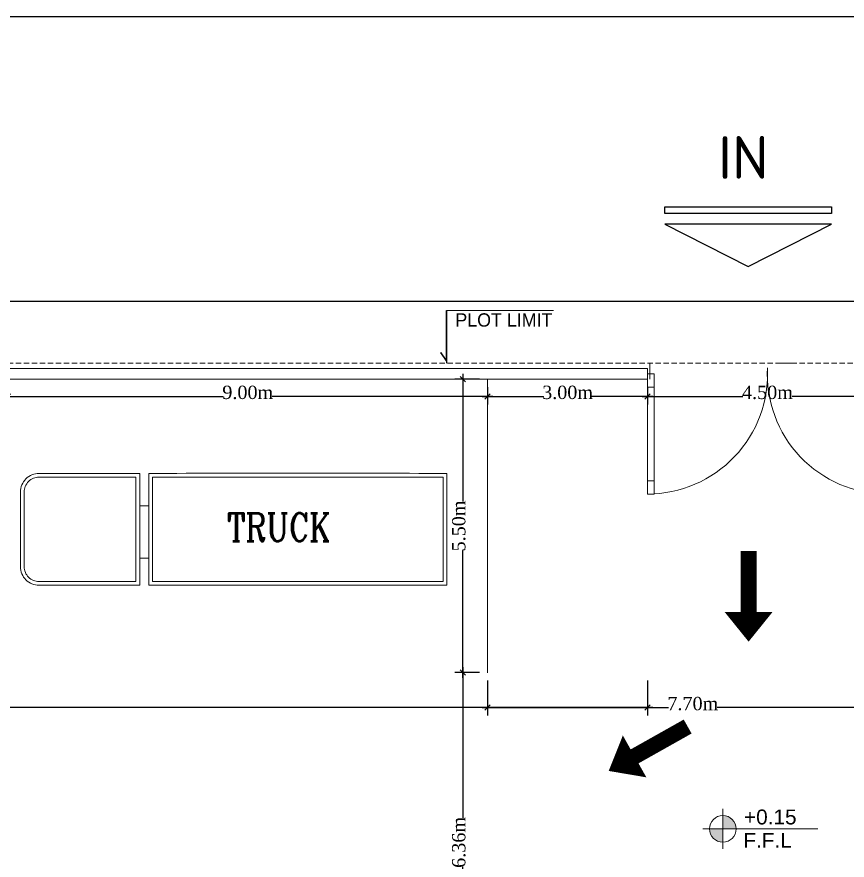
# Model space of a CAD drawing. Header units: millimetres. Extents: x -9083 to 924194, y -232449 to 321637.
# Drawn here: x 645855 to 661432, y 260947 to 276755 of the extents above; entities that cross this region are included whole.
import ezdxf

# ---------------------------------------------------------------- set-up
doc = ezdxf.new("R2010")
doc.units = ezdxf.units.MM
doc.header["$LTSCALE"] = 400
doc.header["$MEASUREMENT"] = 0
doc.header["$PDMODE"] = 3
for name, pattern in [('( Hidden )', [0.375, 0.25, -0.125]), ('DASHED2', [0.375, 0.25, -0.125]), ('HIDDEN', [0.375, 0.25, -0.125])]:
    doc.linetypes.add(name, pattern=pattern)
doc.layers.get('0').update_dxf_attribs({"lineweight": 0, "true_color": 0xff1414})
doc.layers.get('Defpoints').update_dxf_attribs({"color": 8, "lineweight": 5})
for name, color, linetype in [('-Wall', 12, 'Continuous'), ('A-TEXT35', 6, 'Continuous'), ('FIRE_1_HOUR', 170, 'DASHED2'), ('REV. CLOUD', 2, 'Continuous')]:
    doc.layers.add(name, color=color, linetype=linetype)
for name, color, linetype, lineweight in [('A-DOOR', 2, 'Continuous', 9), ('AR-dim-in', 134, 'Continuous', 0), ('AR-Level', 120, 'Continuous', 13), ('AR-Parapet', 2, 'Continuous', 18), ('AR-PlotLimit', 30, 'HIDDEN', 0), ('DIM-OUT', 3, 'Continuous', 5), ('HATCH', 15, 'Continuous', 0), ('P-Furniture', 8, 'Continuous', 5), ('P-north arrow', 7, 'Continuous', 5), ('P-visible0', 111, 'Continuous', 18)]:
    doc.layers.add(name, color=color, linetype=linetype, lineweight=lineweight)
doc.styles.add('arial', font='arial.ttf', dxfattribs={"width": 0.8, "height": 2.2})
doc.styles.add('ms-100', font='simplex.shx', dxfattribs={"width": 0.8})
doc.styles.add('ROMAN', font='times.ttf')
doc.styles.add('ROMANC', font='romanc__.ttf')
doc.styles.get("Standard").update_dxf_attribs({"font": 'GOTHIC.TTF', "height": 220})
doc.styles.add('style2 f', font='isocpeur.ttf', dxfattribs={"height": 25})
doc.dimstyles.new('ms-100', dxfattribs={"dimtxt": 0.4, "dimasz": 0.1, "dimexe": 0.1, "dimexo": 0.1, "dimgap": 0, "dimtad": 0, "dimdec": 0, "dimlfac": 100, "dimdsep": 46, "dimtxsty": 'ms-100', "dimblk": 'OPEN90', "dimcen": 0.15, "dimdle": 0.1, "dimse1": 1, "dimse2": 1, "dimclrd": 250, "dimclre": 250, "dimadec": 0, "dimazin": 0, "dimtfac": 1, "dimtdec": 0, "dimtix": 1, "dimtmove": 1, "dimatfit": 3, "dimldrblk": 'ARCHTICK', "dimfxl": 1, "dimtolj": 1, "dimtzin": 0, "dimlwd": -1, "dimlwe": -1, "dimarcsym": 0})
doc.dimstyles.new('SITE DIM', dxfattribs={"dimscale": 0, "dimtxt": 250, "dimasz": 100, "dimexe": 150, "dimexo": 150, "dimgap": 0, "dimtad": 0, "dimlfac": 0.001, "dimzin": 0, "dimdsep": 46, "dimtxsty": 'ROMAN', "dimblk": 'OBLIQUE', "dimcen": 150, "dimdle": 100, "dimclrd": 1, "dimclre": 1, "dimclrt": 3, "dimadec": 0, "dimazin": 0, "dimtfac": 100, "dimtix": 1, "dimtofl": 0, "dimtmove": 0, "dimatfit": 0, "dimldrblk": 'OBLIQUE', "dimfxl": 150, "dimtvp": 0.285714, "dimtolj": 1, "dimtzin": 0, "dimarcsym": 0})

# ---------------------------------------------------------------- blocks, each defined once
blk = doc.blocks.new('_Oblique')
at = {"color": 0, "linetype": 'ByBlock', "lineweight": -2}
blk.add_line((-0.5, -0.5), (0.5, 0.5), dxfattribs=at)
blk = doc.blocks.new('*D208')
at = {"layer": 'Defpoints', "color": 0, "transparency": 16777216}
for p in [(662587, 271417), (601587, 270274), (662587, 270274)]:
    blk.add_point(p, dxfattribs=at)
at = {"layer": 'DIM-OUT', "color": 1, "lineweight": -2, "transparency": 16777216}
for p, q in [((601587, 270424), (601587, 271567)), ((662587, 270424), (662587, 271567)), ((601487, 271417), (631537, 271417)), ((662687, 271417), (632637, 271417))]:
    blk.add_line(p, q, dxfattribs=at)
at = {"layer": 'DIM-OUT', "color": 1, "lineweight": -2, "transparency": 16777216, "xscale": 100, "yscale": 100, "zscale": 100, "rotation": 180}
blk.add_blockref('_Oblique', (601587, 271417), dxfattribs=at)
at = {"layer": 'DIM-OUT', "color": 1, "lineweight": -2, "transparency": 16777216, "xscale": 100, "yscale": 100, "zscale": 100}
blk.add_blockref('_Oblique', (662587, 271417), dxfattribs=at)
at = {"layer": 'DIM-OUT', "color": 3, "transparency": 16777216, "insert": (632087, 271490), "char_height": 250, "attachment_point": 5, "style": 'ROMAN'}
blk.add_mtext('\\A1;61.00m', dxfattribs=at)
blk = doc.blocks.new('Level-p')
h = blk.add_hatch(color=251)
h.paths.add_polyline_path([(0, 0.0025), (0, 0), (0.0025, 0, 0.414214)])
h.paths.add_polyline_path([(0, 0), (-0.0025, 0, 0.414214), (0, -0.0025)])
for p, q in [((0, -0.00375), (0, 0.00375)), ((0.01781, 0), (-0.00375, 0))]:
    blk.add_line(p, q)
blk.add_circle((0, 0), 0.0025)
at = {"style": 'arial'}
for p in [(0.00285, 0.0006), (0.00276, -0.00253)]:
    blk.add_attdef('F.F.L+1.20', p, '', height=0.002, dxfattribs=at)
blk = doc.blocks.new('H')
at = {"layer": 'HATCH', "linetype": 'Continuous'}
blk.add_lwpolyline([(117450.751, -14760.581, 0, 0.9, 0), (117450.751, -14761.138, 0.9, 0.9, 0)], format="xyseb", dxfattribs=at)
at = {"layer": 'HATCH', "linetype": 'Continuous', "const_width": 0.3}
blk.add_lwpolyline([(117450.751, -14761.138), (117450.751, -14762.28)], dxfattribs=at)
blk = doc.blocks.new('_Open90')
at = {"color": 0, "linetype": 'ByBlock', "lineweight": -2}
for p, q in [((0, 0), (-1, 0)), ((-0.5, 0.5), (0, 0)), ((0, 0), (-0.5, -0.5))]:
    blk.add_line(p, q, dxfattribs=at)
blk = doc.blocks.new('Double-Glass 1 - 1830 x 2134mm-227683-G_F')
at = {"layer": 'A-DOOR', "lineweight": 18}
for p, q in [((-915.5, 917.1), (-915.5, 1019.1)), ((-915.5, 1019.1), (-864, 1019.1)), ((-864, 917.1), (-864, 1019.1)), ((864, 916.6), (864, 1018.6)), ((914.9, 1018.6), (864, 1018.6)), ((914.9, 916.6), (914.9, 1018.6)), ((-915.5, 917.1), (-864, 917.1)), ((864, 916.6), (914.9, 916.6)), ((-915.5, 204.4), (-864, 204.4)), ((-915.5, 102.8), (-915.5, 204.4)), ((-864, 102.8), (-864, 204.4)), ((914.9, 204.4), (864, 204.4)), ((864, 102.4), (864, 204.4)), ((914.9, 102.4), (914.9, 204.4)), ((-915.5, 102.8), (-864, 102.8)), ((914.9, 102.4), (864, 102.4))]:
    blk.add_line(p, q, dxfattribs=at)
at = {"layer": 'A-DOOR'}
for p, q in [((-915.5, 204.4), (-915.5, 917.1)), ((-864, 204.4), (-864, 917.1)), ((864, 204.4), (864, 916.6)), ((914.9, 204.4), (914.9, 916.6))]:
    blk.add_line(p, q, dxfattribs=at)
for centre, radius, start, end in [((-915, 102.7), 916.2, 357.01098, 90.03335), ((914.8, 102.4), 916.1, 89.99407, 182.96901)]:
    blk.add_arc(centre, radius, start, end, dxfattribs=at)
blk = doc.blocks.new('*D256')
at = {"layer": 'Defpoints', "color": 0, "transparency": 16777216}
for p in [(654687, 269961), (657687, 269961), (657687, 269640)]:
    blk.add_point(p, dxfattribs=at)
at = {"layer": 'DIM-OUT', "color": 1, "lineweight": -2, "transparency": 16777216}
for p, q in [((654687, 269811), (654687, 269490)), ((657687, 269811), (657687, 269490)), ((654587, 269640), (655729, 269640)), ((657787, 269640), (656645, 269640))]:
    blk.add_line(p, q, dxfattribs=at)
at = {"layer": 'DIM-OUT', "color": 1, "lineweight": -2, "transparency": 16777216, "xscale": 100, "yscale": 100, "zscale": 100, "rotation": 180}
blk.add_blockref('_Oblique', (654687, 269640), dxfattribs=at)
at = {"layer": 'DIM-OUT', "color": 1, "lineweight": -2, "transparency": 16777216, "xscale": 100, "yscale": 100, "zscale": 100}
blk.add_blockref('_Oblique', (657687, 269640), dxfattribs=at)
at = {"layer": 'DIM-OUT', "color": 3, "transparency": 16777216, "insert": (656187, 269713), "char_height": 250, "attachment_point": 5, "style": 'ROMAN'}
blk.add_mtext('\\A1;3.00m', dxfattribs=at)
blk = doc.blocks.new('*D257')
at = {"layer": 'Defpoints', "color": 0, "transparency": 16777216}
for p in [(657687, 269961), (662187, 269811), (662187, 269640)]:
    blk.add_point(p, dxfattribs=at)
at = {"layer": 'DIM-OUT', "color": 1, "lineweight": -2, "transparency": 16777216}
for p, q in [((657687, 269811), (657687, 269490)), ((657587, 269640), (659474, 269640)), ((662287, 269640), (660400, 269640)), ((662187, 269661), (662187, 269490))]:
    blk.add_line(p, q, dxfattribs=at)
at = {"layer": 'DIM-OUT', "color": 1, "lineweight": -2, "transparency": 16777216, "xscale": 100, "yscale": 100, "zscale": 100, "rotation": 180}
blk.add_blockref('_Oblique', (657687, 269640), dxfattribs=at)
at = {"layer": 'DIM-OUT', "color": 1, "lineweight": -2, "transparency": 16777216, "xscale": 100, "yscale": 100, "zscale": 100}
blk.add_blockref('_Oblique', (662187, 269640), dxfattribs=at)
at = {"layer": 'DIM-OUT', "color": 3, "transparency": 16777216, "insert": (659937, 269713), "char_height": 250, "attachment_point": 5, "style": 'ROMAN'}
blk.add_mtext('\\A1;4.50m', dxfattribs=at)
blk = doc.blocks.new('*D263')
at = {"layer": 'Defpoints', "color": 0, "linetype": 'ByBlock', "transparency": 16777216}
for p in [(654687, 264461), (662387, 264461), (654687, 263807)]:
    blk.add_point(p, dxfattribs=at)
at = {"layer": 'P-visible0', "color": 1, "linetype": 'ByBlock', "lineweight": -2, "transparency": 16777216}
for p, q in [((654687, 264311), (654687, 263657)), ((662387, 264311), (662387, 263657)), ((654587, 263807), (658078, 263807)), ((662487, 263807), (658996, 263807))]:
    blk.add_line(p, q, dxfattribs=at)
at = {"layer": 'P-visible0', "color": 1, "linetype": 'ByBlock', "lineweight": -2, "transparency": 16777216, "xscale": 100, "yscale": 100, "zscale": 100, "rotation": 180}
blk.add_blockref('_Oblique', (654687, 263807), dxfattribs=at)
at = {"layer": 'P-visible0', "color": 1, "linetype": 'ByBlock', "lineweight": -2, "transparency": 16777216, "xscale": 100, "yscale": 100, "zscale": 100}
blk.add_blockref('_Oblique', (662387, 263807), dxfattribs=at)
at = {"layer": 'P-visible0', "color": 3, "linetype": 'ByBlock', "transparency": 16777216, "insert": (658537, 263879), "char_height": 250, "attachment_point": 5, "style": 'ROMAN'}
blk.add_mtext('\\A1;7.70m', dxfattribs=at)
blk = doc.blocks.new('*D264')
at = {"layer": 'Defpoints', "color": 0, "linetype": 'ByBlock', "transparency": 16777216}
for p in [(607787, 264461), (657687, 264461), (607787, 263807)]:
    blk.add_point(p, dxfattribs=at)
at = {"layer": 'P-visible0', "color": 1, "linetype": 'ByBlock', "lineweight": -2, "transparency": 16777216}
for p, q in [((607787, 264311), (607787, 263657)), ((657687, 264311), (657687, 263657)), ((607687, 263807), (632182, 263807)), ((657787, 263807), (633292, 263807))]:
    blk.add_line(p, q, dxfattribs=at)
at = {"layer": 'P-visible0', "color": 1, "linetype": 'ByBlock', "lineweight": -2, "transparency": 16777216, "xscale": 100, "yscale": 100, "zscale": 100, "rotation": 180}
blk.add_blockref('_Oblique', (607787, 263807), dxfattribs=at)
at = {"layer": 'P-visible0', "color": 1, "linetype": 'ByBlock', "lineweight": -2, "transparency": 16777216, "xscale": 100, "yscale": 100, "zscale": 100}
blk.add_blockref('_Oblique', (657687, 263807), dxfattribs=at)
at = {"layer": 'P-visible0', "color": 3, "linetype": 'ByBlock', "transparency": 16777216, "insert": (632737, 263879), "char_height": 250, "attachment_point": 5, "style": 'ROMAN'}
blk.add_mtext('\\A1;49.90m', dxfattribs=at)
blk = doc.blocks.new('*D245')
at = {"layer": 'AR-dim-in', "color": 250, "transparency": 16777216}
for p, q in [((657729, 270260), (657729, 270111)), ((657729, 269961), (657729, 270110))]:
    blk.add_line(p, q, dxfattribs=at)
at = {"layer": 'Defpoints', "color": 0, "linetype": 'Continuous', "transparency": 16777216}
for p in [(657729, 270261), (657847, 270261), (657729, 269961)]:
    blk.add_point(p, dxfattribs=at)
at = {"layer": 'AR-dim-in', "color": 250, "linetype": 'Continuous', "transparency": 16777216, "xscale": 0.1, "yscale": 0.1, "zscale": 0.1}
for p, rotation in [((657729, 270261), 90), ((657729, 269961), 270)]:
    blk.add_blockref('_Open90', p, dxfattribs=dict(at, rotation=rotation))
at = {"layer": 'AR-dim-in', "color": 0, "linetype": 'Continuous', "transparency": 16777216, "insert": (657729, 270111), "char_height": 0.4, "attachment_point": 5, "rotation": 90, "style": 'ms-100'}
blk.add_mtext('\\A1;30001', dxfattribs=at)
blk = doc.blocks.new('_ArchTick')
at = {"color": 0, "linetype": 'ByBlock', "const_width": 0.15}
blk.add_lwpolyline([(-0.5, -0.5), (0.5, 0.5)], dxfattribs=at)
blk = doc.blocks.new('tytyrty')
at = {"layer": 'P-Furniture', "linetype": 'ByBlock'}
for points in [[(2678, 7759), (2678, 2701), (781, 2701, -0.001467), (781, 7759)], [(2678, 2547), (2678, 840, -0.414214), (2362, 524), (1097, 524, -0.414214), (781, 840), (781, 2547)], [(2614, 2484), (2614, 840, -0.414214), (2362, 587), (1097, 587, -0.414214), (844, 840), (844, 2484)]]:
    blk.add_lwpolyline(points, format="xyb", close=True, dxfattribs=at)
for points in [[(2614, 7696), (2614, 2764), (844, 2764), (844, 7696)], [(2216, 2701), (2216, 2547), (1331, 2547), (1331, 2701)]]:
    blk.add_lwpolyline(points, close=True, dxfattribs=at)
at = {"layer": 'P-north arrow', "linetype": 'ByBlock', "style": 'ROMANC', "width": 0.8}
blk.add_text('TRUCK', height=470.8, rotation=90, dxfattribs=at).set_placement((1927, 4031))
blk = doc.blocks.new('*D292')
at = {"layer": 'Defpoints', "color": 0, "transparency": 16777216}
for p in [(645687, 269961), (654687, 269961), (654687, 269640)]:
    blk.add_point(p, dxfattribs=at)
at = {"layer": 'DIM-OUT', "color": 1, "lineweight": -2, "transparency": 16777216}
for p, q in [((645687, 269811), (645687, 269490)), ((654687, 269811), (654687, 269490)), ((645587, 269640), (649728, 269640)), ((654787, 269640), (650645, 269640))]:
    blk.add_line(p, q, dxfattribs=at)
at = {"layer": 'DIM-OUT', "color": 1, "lineweight": -2, "transparency": 16777216, "xscale": 100, "yscale": 100, "zscale": 100, "rotation": 180}
blk.add_blockref('_Oblique', (645687, 269640), dxfattribs=at)
at = {"layer": 'DIM-OUT', "color": 1, "lineweight": -2, "transparency": 16777216, "xscale": 100, "yscale": 100, "zscale": 100}
blk.add_blockref('_Oblique', (654687, 269640), dxfattribs=at)
at = {"layer": 'DIM-OUT', "color": 3, "transparency": 16777216, "insert": (650187, 269713), "char_height": 250, "attachment_point": 5, "style": 'ROMAN'}
blk.add_mtext('\\A1;9.00m', dxfattribs=at)
blk = doc.blocks.new('*D293')
at = {"layer": 'Defpoints', "color": 0, "transparency": 16777216}
for p in [(654687, 269961), (654219, 264461), (654687, 264461)]:
    blk.add_point(p, dxfattribs=at)
at = {"layer": 'DIM-OUT', "color": 1, "lineweight": -2, "transparency": 16777216}
for p, q in [((654219, 270061), (654219, 267668)), ((654537, 269961), (654069, 269961)), ((654219, 264361), (654219, 266754)), ((654537, 264461), (654069, 264461))]:
    blk.add_line(p, q, dxfattribs=at)
at = {"layer": 'DIM-OUT', "color": 1, "lineweight": -2, "transparency": 16777216, "xscale": 100, "yscale": 100, "zscale": 100}
for p, rotation in [((654219, 269961), 90), ((654219, 264461), 270)]:
    blk.add_blockref('_Oblique', p, dxfattribs=dict(at, rotation=rotation))
at = {"layer": 'DIM-OUT', "color": 3, "transparency": 16777216, "insert": (654147, 267211), "char_height": 250, "attachment_point": 5, "rotation": 90, "style": 'ROMAN'}
blk.add_mtext('\\A1;5.50m', dxfattribs=at)
blk = doc.blocks.new('*D296')
at = {"layer": 'Defpoints', "color": 0, "transparency": 16777216}
for p in [(654687, 264461), (653687, 258097), (654219, 258097)]:
    blk.add_point(p, dxfattribs=at)
at = {"layer": 'DIM-OUT', "color": 1, "lineweight": -2, "transparency": 16777216}
for p, q in [((654219, 264561), (654219, 261737)), ((654537, 264461), (654069, 264461)), ((654219, 257997), (654219, 260821)), ((653837, 258097), (654369, 258097))]:
    blk.add_line(p, q, dxfattribs=at)
at = {"layer": 'DIM-OUT', "color": 1, "lineweight": -2, "transparency": 16777216, "xscale": 100, "yscale": 100, "zscale": 100}
for p, rotation in [((654219, 264461), 90), ((654219, 258097), 270)]:
    blk.add_blockref('_Oblique', p, dxfattribs=dict(at, rotation=rotation))
at = {"layer": 'DIM-OUT', "color": 3, "transparency": 16777216, "insert": (654147, 261279), "char_height": 250, "attachment_point": 5, "rotation": 90, "style": 'ROMAN'}
blk.add_mtext('\\A1;6.36m', dxfattribs=at)

msp = doc.modelspace()

# ---------------------------------------------------------------- linework, layer by layer
at = {"layer": '-Wall', "ltscale": 0.02}
msp.add_lwpolyline([(675218.28376, 276754.70342), (564302.39933, 276754.70342), (564302.39933, 184157.19153), (675218.28376, 184157.19153)], close=True, dxfattribs=at)
at = {"layer": 'A-DOOR'}
msp.add_lwpolyline([(657686.8647, 270160.53649), (606486.8647, 270160.53649), (606486.8647, 269960.53649), (657686.8647, 269960.53649)], close=True, dxfattribs=at)
at = {"layer": 'AR-Parapet', "linetype": '( Hidden )'}
msp.add_line((601586.8647, 270260.51725), (665592.13106, 270260.54681), dxfattribs=at)
at = {"layer": 'AR-Parapet', "linetype": 'Continuous'}
msp.add_lwpolyline([(660086.8647, 270260.51725), (660386.8647, 270260.51725)], dxfattribs=at)
msp.add_lwpolyline([(660086.8647, 270260.51725), (660386.8647, 270260.51725)], dxfattribs=at)
at = {"layer": 'AR-PlotLimit', "linetype": 'ByBlock', "lineweight": 15, "const_width": 30}
msp.add_lwpolyline([(653915.68775, 271252.08773), (653915.68775, 270305.09382), (653804.07882, 270465.57915)], dxfattribs=at)
at = {"layer": 'P-visible0', "linetype": 'ByBlock'}
msp.add_line((654686.8647, 264460.79302), (654686.8647, 269960.79302), dxfattribs=at)
at = {"layer": 'REV. CLOUD', "linetype": 'Continuous'}
for points in [[(661137.53264, 273065.5252), (658008.91388, 273065.5252), (658008.91388, 273196.20019), (661137.53264, 273196.20019)], [(661138.14047, 272871.41435), (658009.15842, 272871.41435), (659573.64945, 272077.8845), (659573.64945, 272077.8845)]]:
    msp.add_lwpolyline(points, close=True, dxfattribs=at)

# ---------------------------------------------------------------- block references
at = {"linetype": 'Continuous', "xscale": -1000.000000014552, "yscale": 1000.000000014552, "zscale": 1000.000000014552}
for p, rotation in [((-116791168.00266, -14495539.03511), 180), ((-69760832.60768, 95414540.85673), 119.3404573099481)]:
    msp.add_blockref('H', p, dxfattribs=dict(at, rotation=rotation))
at = {"layer": 'A-DOOR', "xscale": 2.458463724356186, "yscale": 2.458463724356186, "zscale": 2.458463724356186, "rotation": 180}
msp.add_blockref('Double-Glass 1 - 1830 x 2134mm-227683-G_F', (659936.05936, 270313.20123), dxfattribs=at)
at = {"layer": 'AR-Level'}
ref = msp.add_blockref('Level-p', (659099.2693, 261531.90424), dxfattribs=dict(at, xscale=100000.0000014552, yscale=100000.0000014552, zscale=100000.0000014552))
ref.add_attrib('F.F.L+1.20', '+0.15', (659496.69919, 261616.2061), dxfattribs={"layer": '0', "height": 279.069767, "style": 'arial'})
ref.add_attrib('F.F.L+1.20', 'F.F.L', (659483.89021, 261178.19919), dxfattribs={"layer": '0', "height": 279.069767, "style": 'arial'})
at = {"layer": 'FIRE_1_HOUR', "linetype": 'Continuous', "xscale": 1.1057007635644, "yscale": 1.1057007635644, "zscale": 1.1057007635644, "rotation": 270}
msp.add_blockref('tytyrty', (645343.50061, 269059.7538), dxfattribs=at)

# ---------------------------------------------------------------- texts
at = {"layer": 'A-TEXT35', "linetype": 'Continuous', "ltscale": 15, "style": 'style2 f'}
msp.add_text('IN', height=800, dxfattribs=at).set_placement((659012.07874, 273718.3501))
at = {"layer": 'AR-PlotLimit', "linetype": 'ByBlock', "lineweight": 15, "insert": (654991.78086, 271070.91694), "char_height": 250, "width": 2394.5076689, "attachment_point": 5}
msp.add_mtext('{\\fSuperFrench|b0|i0|c2|p2;PLOT LIMIT}', dxfattribs=at)

# ---------------------------------------------------------------- dimensions: what is measured, and where the dimension line sits
at = {"layer": 'AR-dim-in', "linetype": 'Continuous'}
dim = msp.add_linear_dim(base=(657729.3582, 270260.54323), p1=(657729.3582, 269960.53649), p2=(657847.13682, 270260.54323), angle=90, dimstyle='ms-100', override={"dimfxl": 0.08, "dimfxlon": 1, "dimarcsym": 1}, dxfattribs=at)
dim.commit()
dim.dimension.update_dxf_attribs({"geometry": '*D245', "text_midpoint": (657729.3582, 270110.53986)})
at = {"layer": 'DIM-OUT'}
for base, p1, p2, picture, middle in [((662586.8647, 271417.09361), (601586.8647, 270274.14697), (662586.8647, 270274.14697), '*D208', (632086.8647, 271489.96414)), ((654686.8647, 269640.44973), (645686.8647, 269960.53649), (654686.8647, 269960.79302), '*D292', (650186.8647, 269713.32026)), ((657686.8647, 269640.44973), (654686.8647, 269960.53649), (657686.8647, 269960.79302), '*D256', (656186.8647, 269713.32026)), ((662186.8647, 269640.1932), (657686.8647, 269960.79302), (662186.8647, 269810.73734), '*D257', (659936.8647, 269713.06373))]:
    dim = msp.add_linear_dim(base=base, p1=p1, p2=p2, dimstyle='SITE DIM', override={"dimscale": 1, "dimpost": 'm'}, dxfattribs=at)
    dim.commit()
    dim.dimension.update_dxf_attribs({"geometry": picture, "text_midpoint": middle})
for base, p1, p2, picture, middle in [((654219.41301, 264460.79302), (654686.8647, 269960.79302), (654686.8647, 264460.79302), '*D293', (654146.54247, 267210.79302)), ((654219.41301, 258097.26072), (654686.8647, 264460.79302), (653686.8647, 258097.26072), '*D296', (654146.54247, 261279.02687))]:
    dim = msp.add_linear_dim(base=base, p1=p1, p2=p2, angle=90, dimstyle='SITE DIM', override={"dimscale": 1, "dimpost": 'm'}, dxfattribs=at)
    dim.commit()
    dim.dimension.update_dxf_attribs({"geometry": picture, "text_midpoint": middle})
at = {"layer": 'P-visible0', "linetype": 'ByBlock'}
for base, p1, p2, picture, middle in [((607786.8647, 263806.53749), (657686.8647, 264460.79302), (607786.8647, 264460.79302), '*D264', (632736.8647, 263879.40802)), ((654686.8647, 263806.53749), (662386.8647, 264460.79302), (654686.8647, 264460.79302), '*D263', (658536.8647, 263879.40802))]:
    dim = msp.add_linear_dim(base=base, p1=p1, p2=p2, dimstyle='SITE DIM', override={"dimscale": 1, "dimpost": 'm'}, dxfattribs=at)
    dim.commit()
    dim.dimension.update_dxf_attribs({"geometry": picture, "text_midpoint": middle})

# ---------------------------------------------------------------- leaders
at = {"layer": 'AR-PlotLimit', "linetype": 'ByBlock', "lineweight": 15}
msp.add_leader([(653915.68775, 270260.54142), (653915.68775, 271252.08773), (655925.56472, 271252.08773)], dimstyle='ms-100', override={"dimasz": 1, "dimgap": 0, "dimtad": 0, "dimclrd": 256, "dimldrblk": 'Open90', "dimfxl": 90, "dimfxlon": 1, "dimarcsym": 1}, dxfattribs=at)

doc.saveas('drawing.dxf')
